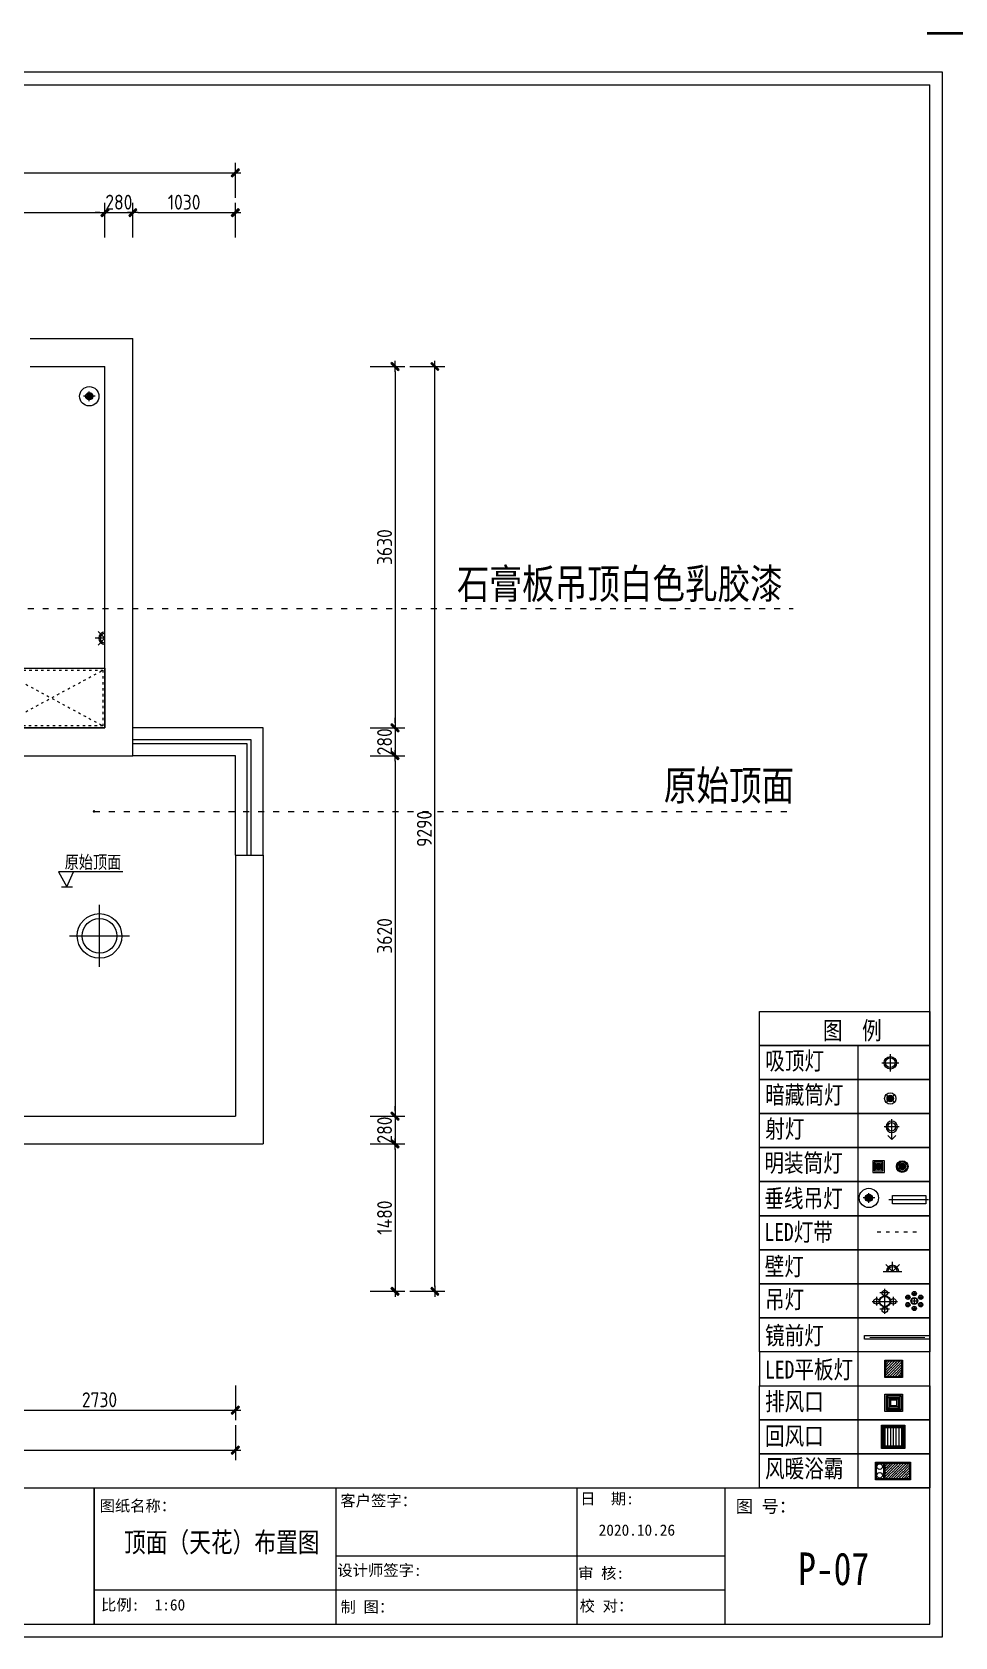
# Model space of a CAD drawing. Header units: millimetres. Extents: x -58733 to 427521, y -235734 to 553534.
# Drawn here: x 240381 to 249653, y -205312 to -189192 of the extents above; entities that cross this region are included whole.
import ezdxf

# ---------------------------------------------------------------- set-up
doc = ezdxf.new("R2010")
doc.units = ezdxf.units.MM
doc.linetypes.add('ACAD_ISO03W100', pattern=[30, 12, -18])
for name, color, linetype in [('00-墙体', 7, 'Continuous'), ('02-柜体（落地、到顶）', 1, 'Continuous'), ('02-活动家具', 1, 'Continuous'), ('4平-文字', 7, 'Continuous'), ('ZL文字', 2, 'Continuous'), ('图框', 251, 'Continuous'), ('目录文字', 8, 'Continuous')]:
    doc.layers.add(name, color=color, linetype=linetype)
for name, color, linetype, lineweight in [('3.（平）顶-灯具', 1, 'Continuous', 5), ('墙体', 7, 'Continuous', 30), ('顶-灯具', 1, 'Continuous', 5)]:
    doc.layers.add(name, color=color, linetype=linetype, lineweight=lineweight)
doc.styles.add('-仿宋_GB2312', font='simsun.ttc', dxfattribs={"width": 0.8})
doc.styles.add('-宋体', font='')
doc.styles.add('CCD_DIM', font='ARCHS.SHX')
doc.styles.add('宋体', font='simsun.ttc', dxfattribs={"height": 120})
doc.styles.add('黑体', font='simhei.ttf')
doc.styles.get('-宋体').set_extended_font_data('SimSun')
doc.dimstyles.new('布丁丁', dxfattribs={"dimtxt": 130, "dimasz": 25, "dimexe": 1, "dimexo": 1, "dimgap": 0.5, "dimtad": 1, "dimdec": 0, "dimrnd": 5, "dimdsep": 46, "dimtxsty": '-宋体', "dimblk": 'ARCHTICK', "dimcen": 0.5, "dimdle": 1, "dimclrd": 251, "dimclre": 252, "dimclrt": 50, "dimadec": 0, "dimazin": 0, "dimtfac": 1, "dimtdec": 0, "dimtix": 1, "dimtmove": 2, "dimatfit": 3, "dimldrblk": 'DOT', "dimfxl": 80, "dimfxlon": 1, "dimlwd": -1, "dimlwe": -1, "dimarcsym": 0})
doc.dimstyles.new('海龍1：50', dxfattribs={"dimscale": 50, "dimtxt": 3, "dimasz": 1, "dimexe": 2, "dimexo": 2, "dimgap": 0.6, "dimtad": 1, "dimdec": 0, "dimrnd": 5, "dimdsep": 46, "dimtxsty": 'CCD_DIM', "dimblk": 'WS-cj', "dimcen": 1, "dimclrd": 242, "dimclre": 242, "dimclrt": 2, "dimadec": 0, "dimazin": 2, "dimtfac": 1, "dimtdec": 0, "dimtix": 1, "dimtmove": 2, "dimatfit": 3, "dimldrblk": 'CCD_Leader_Arrow', "dimfxl": 5, "dimfxlon": 1, "dimtolj": 1, "dimarcsym": 0})

# ---------------------------------------------------------------- blocks, each defined once
blk = doc.blocks.new('图框1比60')
at = {"color": 8}
blk.add_line((176692.2173325803, 45797.37112183688), (176692.2173325803, 44296.70162086004), dxfattribs=at)
at = {"layer": '图框', "color": 121}
for p, q in [((186037.6735140357, 61388.84542559279), (161669.6281112399, 61388.84542559279)), ((186037.6735140357, 44157.15611643583), (186037.6735140357, 61388.84542559279)), ((161669.6281112399, 44157.15611643583), (186037.6735140357, 44157.15611643583))]:
    blk.add_line(p, q, dxfattribs=at)
at = {"layer": '图框', "color": 8}
for p, q in [((161809.1593772742, 61249.29992116312), (185898.1422479985, 61249.29992116312)), ((185898.1422479985, 44296.70162086004), (185898.1422479985, 61249.29992116312)), ((185898.1422479985, 45797.37112183688), (185898.1422479985, 61249.29992116312)), ((161809.1593772742, 45797.37112183688), (185898.1422479985, 45797.37112183688)), ((161809.1593772742, 45797.37112183688), (185898.1422479985, 45797.37112183688)), ((176692.2173325803, 45797.37112183688), (176692.2173325803, 44296.70162086004)), ((179359.9881558221, 44296.70162086004), (179359.9881558221, 45797.37112183688)), ((182010.3698886287, 45797.37112183688), (182010.3698886287, 44296.70162086004)), ((183643.6653724755, 44296.70162086004), (183643.6653724755, 45797.37112183688)), ((182010.3698886287, 45046.75333827885), (179359.9881558221, 45046.75333827885)), ((183643.6653724755, 45046.75333827885), (182010.3698886287, 45046.75333827885)), ((179359.9881558221, 44671.86899610472), (176692.2173325803, 44671.86899610472)), ((182010.3698886287, 44671.86899610472), (179359.9881558221, 44671.86899610472)), ((183643.6653724755, 44671.86899610472), (182010.3698886287, 44671.86899610472)), ((161809.1593772742, 44296.70162086004), (185898.1422479985, 44296.70162086004))]:
    blk.add_line(p, q, dxfattribs=at)
at = {"layer": '图框', "color": 121, "const_width": 28.30593290299248}
blk.add_lwpolyline([(185866.1224055327, 61817.72319685023), (186466.5512852931, 61817.72319685023), (186466.5512852931, 61217.29431708981)], dxfattribs=at)
at = {"layer": '目录文字', "color": 8}
for s, height, style, width, p in [('图纸名称：', 123.3429303016253, '黑体', 0.9998979680490491, (176753.4554079421, 45539.71536236601)), ('客户签字：', 123.7916395440762, '宋体', 0.9998979661908458, (179404.941350234, 45595.56628001055)), ('日  期:', 123.7916395440637, '宋体', 0.9998979661909468, (182048.3514929469, 45617.60252393607)), ('图 号：', 139.1377103306906, '宋体', 0.9998979661914638, (183760.6680726813, 45526.07894610912)), ('2020.10.26', 123.7916395440637, '宋体', 0.9998979680491388, (182250.5306546555, 45271.93470550027)), ('设计师签字:', 123.7916395440762, '宋体', 0.9998979680490379, (179371.6511845479, 44829.36143558948)), ('审 核:', 123.791639543889, '宋体', 0.9998979661749984, (182025.1422332821, 44797.66336933478)), ('比例:  1:60', 123.7916395440762, '宋体', 0.9998979680490379, (176768.8724604245, 44448.37809042663)), ('制 图：', 123.7916395440637, '宋体', 0.9998979661909468, (179407.175700134, 44425.25016861411)), ('校 对：', 123.7916395440637, '宋体', 0.9998979661909468, (182040.8009522067, 44437.666746211))]:
    blk.add_text(s, height=height, dxfattribs=dict(at, style=style, width=width)).set_placement(p)
blk = doc.blocks.new('WS-cj')
blk.add_hatch(color=1).paths.add_polyline_path([(0.5879038905250127, 0.8177135944101792), (-0.8177135944101792, -0.5879038905250127), (-0.5879038905245579, -0.817713594410634), (0.817713594410634, 0.5879038905247853)])
at = {"color": 1, "linetype": 'ByBlock', "lineweight": 0}
for p, q in [((-1.099999999999909, 0), (0, 0)), ((0, 0), (1.099999999999909, 0))]:
    blk.add_line(p, q, dxfattribs=at)
at = {"color": 1}
blk.add_lwpolyline([(0.5879038905250127, 0.8177135944101792), (-0.8177135944101792, -0.5879038905250127), (-0.5879038905245579, -0.817713594410634), (0.817713594410634, 0.5879038905247853)], close=True, dxfattribs=at)
blk = doc.blocks.new('*D1077')
at = {"color": 242, "lineweight": -2}
for p, q in [((237933.37875323, -191255.595345824), (237933.37875323, -190905.595345824)), ((237983.37875323, -191005.595345824), (241063.37875323, -191005.595345824)), ((241113.37875323, -191255.595345824), (241113.37875323, -190905.595345824))]:
    blk.add_line(p, q, dxfattribs=at)
at = {"layer": 'Defpoints', "color": 0}
for p in [(241113.37875323, -191005.595345824), (237933.37875323, -191405.595345824), (241113.37875323, -191405.595345824)]:
    blk.add_point(p, dxfattribs=at)
at = {"color": 242, "lineweight": -2, "xscale": 50, "yscale": 50, "zscale": 50, "rotation": 180}
blk.add_blockref('WS-cj', (237933.37875323, -191005.595345824), dxfattribs=at)
at = {"color": 242, "lineweight": -2, "xscale": 50, "yscale": 50, "zscale": 50}
blk.add_blockref('WS-cj', (241113.37875323, -191005.595345824), dxfattribs=at)
at = {"color": 2, "insert": (239523.37875323, -190900.595345824), "char_height": 150, "attachment_point": 5, "style": 'CCD_DIM'}
blk.add_mtext('\\A1;3180', dxfattribs=at)
blk = doc.blocks.new('CCD_Leader_Arrow')
at = {"color": 1, "linetype": 'ByBlock'}
blk.add_line((0, 0), (-1, 0), dxfattribs=at)
for points in [[(-0.8586479999999881, 0.6683735999999953), (-0.5965191999999888, 0.8519200000000069), (-0.2400000000000091, 0), (0, 0)], [(-0.8586479999999881, -0.6683735999999953), (-0.5965191999999888, -0.8519200000000069), (-0.2400000000000091, 0), (0, 0)]]:
    blk.add_solid(points, dxfattribs=at)
blk = doc.blocks.new('*D1078')
at = {"color": 242, "lineweight": -2}
for p, q in [((241063.37875323, -191005.595345824), (241013.37875323, -191005.595345824)), ((241113.37875323, -191255.595345824), (241113.37875323, -190905.595345824)), ((241113.37875323, -191005.595345824), (241393.37875323, -191005.595345824)), ((241393.37875323, -191255.595345824), (241393.37875323, -190905.595345824)), ((241443.37875323, -191005.595345824), (241493.37875323, -191005.595345824))]:
    blk.add_line(p, q, dxfattribs=at)
at = {"layer": 'Defpoints', "color": 0}
for p in [(241393.37875323, -191005.595345824), (241113.37875323, -191405.595345824), (241393.37875323, -191405.595345824)]:
    blk.add_point(p, dxfattribs=at)
at = {"color": 242, "lineweight": -2, "xscale": 50, "yscale": 50, "zscale": 50}
blk.add_blockref('WS-cj', (241113.37875323, -191005.595345824), dxfattribs=at)
at = {"color": 242, "lineweight": -2, "xscale": 50, "yscale": 50, "zscale": 50, "rotation": 180}
blk.add_blockref('WS-cj', (241393.37875323, -191005.595345824), dxfattribs=at)
at = {"color": 2, "insert": (241253.37875323, -190900.595345824), "char_height": 150, "attachment_point": 5, "style": 'CCD_DIM'}
blk.add_mtext('\\A1;280', dxfattribs=at)
blk = doc.blocks.new('*D1079')
at = {"color": 242, "lineweight": -2}
for p, q in [((241393.37875323, -191255.595345824), (241393.37875323, -190905.595345824)), ((241443.37875323, -191005.595345824), (242373.37875323, -191005.595345824)), ((242423.37875323, -191255.595345824), (242423.37875323, -190905.595345824))]:
    blk.add_line(p, q, dxfattribs=at)
at = {"layer": 'Defpoints', "color": 0}
for p in [(242423.37875323, -191005.595345824), (241393.37875323, -191405.595345824), (242423.37875323, -191405.595345824)]:
    blk.add_point(p, dxfattribs=at)
at = {"color": 242, "lineweight": -2, "xscale": 50, "yscale": 50, "zscale": 50, "rotation": 180}
blk.add_blockref('WS-cj', (241393.37875323, -191005.595345824), dxfattribs=at)
at = {"color": 242, "lineweight": -2, "xscale": 50, "yscale": 50, "zscale": 50}
blk.add_blockref('WS-cj', (242423.37875323, -191005.595345824), dxfattribs=at)
at = {"color": 2, "insert": (241908.37875323, -190900.595345824), "char_height": 150, "attachment_point": 5, "style": 'CCD_DIM'}
blk.add_mtext('\\A1;1030', dxfattribs=at)
blk = doc.blocks.new('*D1080')
at = {"color": 242, "lineweight": -2}
for p, q in [((234773.37875323, -190855.595345824), (234773.37875323, -190505.595345824)), ((242423.37875323, -190855.595345824), (242423.37875323, -190505.595345824)), ((234823.37875323, -190605.595345824), (242373.37875323, -190605.595345824))]:
    blk.add_line(p, q, dxfattribs=at)
at = {"layer": 'Defpoints', "color": 0}
for p in [(242423.37875323, -190605.595345824), (234773.37875323, -191405.595345824), (242423.37875323, -191405.595345824)]:
    blk.add_point(p, dxfattribs=at)
at = {"color": 242, "lineweight": -2, "xscale": 50, "yscale": 50, "zscale": 50, "rotation": 180}
blk.add_blockref('WS-cj', (234773.37875323, -190605.595345824), dxfattribs=at)
at = {"color": 242, "lineweight": -2, "xscale": 50, "yscale": 50, "zscale": 50}
blk.add_blockref('WS-cj', (242423.37875323, -190605.595345824), dxfattribs=at)
at = {"color": 2, "insert": (238598.37875323, -190500.595345824), "char_height": 150, "attachment_point": 5, "style": 'CCD_DIM'}
blk.add_mtext('\\A1;7650', dxfattribs=at)
blk = doc.blocks.new('*D1087')
at = {"color": 242, "lineweight": -2}
for p, q in [((239693.37875323, -202785.1779095527), (239693.37875323, -203135.1779095527)), ((242423.37875323, -202785.1779095527), (242423.37875323, -203135.1779095527)), ((239743.37875323, -203035.1779095527), (242373.37875323, -203035.1779095527))]:
    blk.add_line(p, q, dxfattribs=at)
at = {"layer": 'Defpoints', "color": 0}
for p in [(239693.37875323, -202635.1779095527), (242423.37875323, -202635.1779095527), (242423.37875323, -203035.1779095527)]:
    blk.add_point(p, dxfattribs=at)
at = {"color": 242, "lineweight": -2, "xscale": 50, "yscale": 50, "zscale": 50, "rotation": 180}
blk.add_blockref('WS-cj', (239693.37875323, -203035.1779095527), dxfattribs=at)
at = {"color": 242, "lineweight": -2, "xscale": 50, "yscale": 50, "zscale": 50}
blk.add_blockref('WS-cj', (242423.37875323, -203035.1779095527), dxfattribs=at)
at = {"color": 2, "insert": (241058.37875323, -202930.1779095527), "char_height": 150, "attachment_point": 5, "style": 'CCD_DIM'}
blk.add_mtext('\\A1;2730', dxfattribs=at)
blk = doc.blocks.new('*D1088')
at = {"color": 242, "lineweight": -2}
for p, q in [((234773.37875323, -203185.1779095527), (234773.37875323, -203535.1779095527)), ((242423.37875323, -203185.1779095527), (242423.37875323, -203535.1779095527)), ((234823.37875323, -203435.1779095527), (242373.37875323, -203435.1779095527))]:
    blk.add_line(p, q, dxfattribs=at)
at = {"layer": 'Defpoints', "color": 0}
for p in [(234773.37875323, -202635.1779095527), (242423.37875323, -202635.1779095527), (242423.37875323, -203435.1779095527)]:
    blk.add_point(p, dxfattribs=at)
at = {"color": 242, "lineweight": -2, "xscale": 50, "yscale": 50, "zscale": 50, "rotation": 180}
blk.add_blockref('WS-cj', (234773.37875323, -203435.1779095527), dxfattribs=at)
at = {"color": 242, "lineweight": -2, "xscale": 50, "yscale": 50, "zscale": 50}
blk.add_blockref('WS-cj', (242423.37875323, -203435.1779095527), dxfattribs=at)
at = {"color": 2, "insert": (238598.37875323, -203330.1779095527), "char_height": 150, "attachment_point": 5, "style": 'CCD_DIM'}
blk.add_mtext('\\A1;7650', dxfattribs=at)
blk = doc.blocks.new('*D1093')
at = {"color": 242, "lineweight": -2}
for p, q in [((243777.346158986, -192550.5912007671), (244127.346158986, -192550.5912007671)), ((244027.346158986, -192600.5912007671), (244027.346158986, -196130.5912007671)), ((243777.346158986, -196180.5912007671), (244127.346158986, -196180.5912007671))]:
    blk.add_line(p, q, dxfattribs=at)
at = {"layer": 'Defpoints', "color": 0}
for p in [(243627.346158986, -192550.5912007671), (243627.346158986, -196180.5912007671), (244027.346158986, -196180.5912007671)]:
    blk.add_point(p, dxfattribs=at)
at = {"color": 242, "lineweight": -2, "xscale": 50, "yscale": 50, "zscale": 50}
for p, rotation in [((244027.346158986, -192550.5912007671), 90), ((244027.346158986, -196180.5912007671), 270)]:
    blk.add_blockref('WS-cj', p, dxfattribs=dict(at, rotation=rotation))
at = {"color": 2, "insert": (243922.346158986, -194365.5912007671), "char_height": 150, "attachment_point": 5, "rotation": 90, "style": 'CCD_DIM'}
blk.add_mtext('\\A1;3630', dxfattribs=at)
blk = doc.blocks.new('*D1094')
at = {"color": 242, "lineweight": -2}
for p, q in [((244027.346158986, -196130.5912007671), (244027.346158986, -196080.5912007671)), ((243777.346158986, -196180.5912007671), (244127.346158986, -196180.5912007671)), ((244027.346158986, -196180.5912007671), (244027.346158986, -196460.5912007671)), ((243777.346158986, -196460.5912007671), (244127.346158986, -196460.5912007671)), ((244027.346158986, -196510.5912007671), (244027.346158986, -196560.5912007671))]:
    blk.add_line(p, q, dxfattribs=at)
at = {"layer": 'Defpoints', "color": 0}
for p in [(243627.346158986, -196180.5912007671), (243627.346158986, -196460.5912007671), (244027.346158986, -196460.5912007671)]:
    blk.add_point(p, dxfattribs=at)
at = {"color": 242, "lineweight": -2, "xscale": 50, "yscale": 50, "zscale": 50}
for p, rotation in [((244027.346158986, -196180.5912007671), 270), ((244027.346158986, -196460.5912007671), 90)]:
    blk.add_blockref('WS-cj', p, dxfattribs=dict(at, rotation=rotation))
at = {"color": 2, "insert": (243922.346158986, -196320.5912007671), "char_height": 150, "attachment_point": 5, "rotation": 90, "style": 'CCD_DIM'}
blk.add_mtext('\\A1;280', dxfattribs=at)
blk = doc.blocks.new('*D1095')
at = {"color": 242, "lineweight": -2}
for p, q in [((243777.346158986, -196460.5912007671), (244127.346158986, -196460.5912007671)), ((244027.346158986, -196510.5912007671), (244027.346158986, -200030.5912007671)), ((243777.346158986, -200080.5912007671), (244127.346158986, -200080.5912007671))]:
    blk.add_line(p, q, dxfattribs=at)
at = {"layer": 'Defpoints', "color": 0}
for p in [(243627.346158986, -196460.5912007671), (243627.346158986, -200080.5912007671), (244027.346158986, -200080.5912007671)]:
    blk.add_point(p, dxfattribs=at)
at = {"color": 242, "lineweight": -2, "xscale": 50, "yscale": 50, "zscale": 50}
for p, rotation in [((244027.346158986, -196460.5912007671), 90), ((244027.346158986, -200080.5912007671), 270)]:
    blk.add_blockref('WS-cj', p, dxfattribs=dict(at, rotation=rotation))
at = {"color": 2, "insert": (243922.346158986, -198270.5912007671), "char_height": 150, "attachment_point": 5, "rotation": 90, "style": 'CCD_DIM'}
blk.add_mtext('\\A1;3620', dxfattribs=at)
blk = doc.blocks.new('*D1096')
at = {"color": 242, "lineweight": -2}
for p, q in [((244027.346158986, -200030.5912007671), (244027.346158986, -199980.5912007671)), ((243777.346158986, -200080.5912007671), (244127.346158986, -200080.5912007671)), ((244027.346158986, -200080.5912007671), (244027.346158986, -200360.5912007671)), ((243777.346158986, -200360.5912007671), (244127.346158986, -200360.5912007671)), ((244027.346158986, -200410.5912007671), (244027.346158986, -200460.5912007671))]:
    blk.add_line(p, q, dxfattribs=at)
at = {"layer": 'Defpoints', "color": 0}
for p in [(243627.346158986, -200080.5912007671), (243627.346158986, -200360.5912007671), (244027.346158986, -200360.5912007671)]:
    blk.add_point(p, dxfattribs=at)
at = {"color": 242, "lineweight": -2, "xscale": 50, "yscale": 50, "zscale": 50}
for p, rotation in [((244027.346158986, -200080.5912007671), 270), ((244027.346158986, -200360.5912007671), 90)]:
    blk.add_blockref('WS-cj', p, dxfattribs=dict(at, rotation=rotation))
at = {"color": 2, "insert": (243922.346158986, -200220.5912007671), "char_height": 150, "attachment_point": 5, "rotation": 90, "style": 'CCD_DIM'}
blk.add_mtext('\\A1;280', dxfattribs=at)
blk = doc.blocks.new('*D1097')
at = {"color": 242, "lineweight": -2}
for p, q in [((243777.346158986, -200360.5912007671), (244127.346158986, -200360.5912007671)), ((244027.346158986, -200410.5912007671), (244027.346158986, -201790.5912007671)), ((243777.346158986, -201840.5912007671), (244127.346158986, -201840.5912007671))]:
    blk.add_line(p, q, dxfattribs=at)
at = {"layer": 'Defpoints', "color": 0}
for p in [(243627.346158986, -200360.5912007671), (243627.346158986, -201840.5912007671), (244027.346158986, -201840.5912007671)]:
    blk.add_point(p, dxfattribs=at)
at = {"color": 242, "lineweight": -2, "xscale": 50, "yscale": 50, "zscale": 50}
for p, rotation in [((244027.346158986, -200360.5912007671), 90), ((244027.346158986, -201840.5912007671), 270)]:
    blk.add_blockref('WS-cj', p, dxfattribs=dict(at, rotation=rotation))
at = {"color": 2, "insert": (243922.346158986, -201100.5912007671), "char_height": 150, "attachment_point": 5, "rotation": 90, "style": 'CCD_DIM'}
blk.add_mtext('\\A1;1480', dxfattribs=at)
blk = doc.blocks.new('*D1098')
at = {"color": 242, "lineweight": -2}
for p, q in [((244177.346158986, -192550.5912007671), (244527.346158986, -192550.5912007671)), ((244427.346158986, -201790.5912007671), (244427.346158986, -192600.5912007671)), ((244177.346158986, -201840.5912007671), (244527.346158986, -201840.5912007671))]:
    blk.add_line(p, q, dxfattribs=at)
at = {"layer": 'Defpoints', "color": 0}
for p in [(243627.346158986, -192550.5912007671), (244427.346158986, -192550.5912007671), (243627.346158986, -201840.5912007671)]:
    blk.add_point(p, dxfattribs=at)
at = {"color": 242, "lineweight": -2, "xscale": 50, "yscale": 50, "zscale": 50}
for p, rotation in [((244427.346158986, -192550.5912007671), 90), ((244427.346158986, -201840.5912007671), 270)]:
    blk.add_blockref('WS-cj', p, dxfattribs=dict(at, rotation=rotation))
at = {"color": 2, "insert": (244322.346158986, -197195.5912007671), "char_height": 150, "attachment_point": 5, "rotation": 90, "style": 'CCD_DIM'}
blk.add_mtext('\\A1;9290', dxfattribs=at)
blk = doc.blocks.new('tgtyhtyhtyyt')
at = {"layer": '顶-灯具', "color": 1}
for p, q in [((115365.0665790883, -81632.99504969602), (115365.0665790883, -81506.88557016697)), ((115304.0723503982, -81569.9403099321), (115426.0608077783, -81569.9403099321))]:
    blk.add_line(p, q, dxfattribs=at)
blk.add_ellipse((115365.1446556999, -81570.07766859437), major_axis=(-0.1342911443404797, 45.30743332149978), ratio=0.9999999998396708, start_param=4.709424991007801, end_param=10.99261029818738, dxfattribs=at)
at = {"layer": '顶-灯具', "color": 251}
blk.add_ellipse((115365.1446556999, -81570.07766859437), major_axis=(-0.03875141439418558, 35.23924829127284), ratio=0.999999999839215, start_param=4.711289314510791, end_param=10.99447462169037, dxfattribs=at)
blk = doc.blocks.new('bvfsdshg')
at = {"layer": '3.（平）顶-灯具', "color": 1}
for p, q in [((404693.1819423011, 33681.58539394299), (404693.1819423011, 33423.19744446471)), ((404693.1819423011, 33552.39141920384), (404787.2676164384, 33646.4770933412)), ((404693.1819423011, 33552.39141920386), (404787.2676164384, 33458.30574506643)), ((404693.1819423011, 33552.39141920384), (404826.2391786912, 33552.39141920384))]:
    blk.add_line(p, q, dxfattribs=at)
blk.add_arc((404693.1819423011, 33552.39141920385), 84.79138660326134, 270, 90, dxfattribs=at)
at = {"layer": '3.（平）顶-灯具', "color": 251}
blk.add_arc((404693.1819423011, 33552.39141920385), 64.79138660326134, 270, 90, dxfattribs=at)
blk = doc.blocks.new('_ArchTick')
at = {"color": 0, "linetype": 'ByBlock', "const_width": 0.15}
blk.add_lwpolyline([(-0.5, -0.5), (0.5, 0.5)], dxfattribs=at)
blk = doc.blocks.new('_Dot')
at = {"color": 0, "linetype": 'ByBlock', "lineweight": -2}
blk.add_line((-0.5, 0), (-1, 0), dxfattribs=at)
at = {"color": 0, "linetype": 'ByBlock', "const_width": 0.5}
blk.add_lwpolyline([(-0.25, 0, 1), (0.25, 0, 1)], format="xyb", close=True, dxfattribs=at)
blk = doc.blocks.new('NBTVR')
at = {"layer": '3.（平）顶-灯具'}
h = blk.add_hatch(dxfattribs=at)
h.set_pattern_fill('ANSI31', color=251, scale=1.420292824704159, style=0)
h.set_pattern_definition([(44.99999999999999, (100380.3586169306, 64542.59283230742), (-3.188648333190031, 3.188648333190031), [])])
edge = h.paths.add_edge_path()
edge.add_ellipse((156051.5418061497, -6516.619168119971), major_axis=(28.37239261656321, 0), ratio=1, start_angle=0, end_angle=360)
at = {"layer": '3.（平）顶-灯具', "color": 251}
for p, q in [((156018.1046207866, -6550.056353482742, -90.79594211965873), (156084.9789915123, -6483.181982757198, -90.79594211965873)), ((156084.9789915123, -6550.056353482742, -90.79594211965873), (156018.1046207871, -6483.181982757317, -90.79594211965873))]:
    blk.add_line(p, q, dxfattribs=at)
at = {"layer": '3.（平）顶-灯具', "color": 1}
for radius in [55.25148448527572, 31.52488068507023]:
    blk.add_circle((156051.5418061497, -6516.619168119971, -90.79594211965873), radius, dxfattribs=at)
at = {"layer": '3.（平）顶-灯具', "color": 251}
blk.add_circle((156051.5418061497, -6516.619168119971, -90.79594211965873), 28.37239261656321, dxfattribs=at)
blk = doc.blocks.new('BVCE')
at = {"layer": '3.（平）顶-灯具', "color": 251}
for p, q in [((155838.3487458514, -6106.524221747444), (155812.974293779, -6131.898673819698)), ((155838.3487458514, -6106.524221747444), (155838.3487458514, -6236.973186763322)), ((155838.3487458514, -6106.524221747444), (155863.7231979234, -6131.898673819698)), ((155838.3487458514, -6107.69489563239), (155863.7231979234, -6133.069347704704)), ((155838.3487458514, -6107.69489563239), (155863.7231979234, -6133.069347704704)), ((155886.1137165846, -6187.990641378537), (155790.5837751182, -6187.990641378537))]:
    blk.add_line(p, q, dxfattribs=at)
at = {"layer": '3.（平）顶-灯具', "color": 1}
blk.add_circle((155838.3487458514, -6187.990641378537), 35.82372804980418, dxfattribs=at)
at = {"layer": '3.（平）顶-灯具', "color": 251}
blk.add_circle((155838.3487458514, -6187.990641378537), 25.82372804980418, dxfattribs=at)
blk = doc.blocks.new('明装筒灯')
at = {"layer": '顶-灯具'}
h = blk.add_hatch(dxfattribs=at)
h.set_pattern_fill('ACAD_ISO07W100', color=251, scale=1.452479999999999, style=0)
h.set_pattern_definition([(0, (-16964.03870696707, 1896.061353275758), (0, 7.262399999999998), [0.7262399999999999, -4.357439999999999])])
edge = h.paths.add_edge_path()
edge.add_arc((336972.7132374328, 59319.84367712491), 29.01437609568257, 0, 360)
at = {"layer": '顶-灯具', "color": 1}
for p, q in [((336949.917390667, 59297.04783035918, -1.0178902e-09), (336995.5090841985, 59342.63952389066, -1.0178902e-09)), ((336995.5090841985, 59297.04783035921, -1.0178902e-09), (336949.9173906671, 59342.63952389066, -1.0178902e-09))]:
    blk.add_line(p, q, dxfattribs=at)
for centre, radius in [((336972.7132374328, 59319.84367712493, -1.0178902e-09), 58.48199999996722), ((336972.7132374328, 59319.84367712491, -1.0178902e-09), 32.23819566186952)]:
    blk.add_circle(centre, radius, dxfattribs=at)
at = {"layer": '顶-灯具', "color": 251}
for centre, radius in [((336972.7132374328, 59319.84367712494, -1.0178902e-09), 48.43555631674825), ((336972.7132374328, 59319.84367712491, -1.0178902e-09), 29.01437609568257)]:
    blk.add_circle(centre, radius, dxfattribs=at)
blk = doc.blocks.new('G$CBA1DC7EE')
at = {"layer": 'ZL文字', "color": 4}
blk.add_line((21.9484689131059, 0), (104.2364884886047, 0), dxfattribs=at)
blk.add_lwpolyline([(477.3571472273034, 110.5559590434132), (0, 110.5559590434132), (63.09247870081163, 0), (111.1948610232066, 110.5559590434132)], dxfattribs=at)
blk = doc.blocks.new('天花图')
at = {"layer": '顶-灯具'}
h = blk.add_hatch(dxfattribs=at)
h.set_pattern_fill('ACAD_ISO07W100', color=251, scale=1.091460664398442, style=0)
h.set_pattern_definition([(0, (121034.48249624, -187842.7523731471), (0, 5.45730332199221), [0.5457303321992211, -3.274381993195328])])
edge = h.paths.add_edge_path()
edge.add_ellipse((240955.710053898, -192850.5912007663), major_axis=(27.44792064278755, 0), ratio=1, start_angle=0, end_angle=360)
for p, q in [((240363.37875323, -192270.5912007671), (241393.37875323, -192270.5912007671)), ((241393.37875323, -196460.5912007671), (241393.37875323, -192270.5912007671)), ((240363.37875323, -192550.5912007671), (241113.37875323, -192550.5912007671)), ((241113.37875323, -196180.5912007671), (241113.37875323, -192550.5912007671)), ((238803.37875323, -196180.5912007671), (241113.37875323, -196180.5912007671)), ((239693.37875323, -196460.5912007671), (241393.37875323, -196460.5912007671)), ((242423.37875323, -197460.5912007671), (242423.37875323, -200080.5912007671)), ((242423.37875323, -197460.5912007671), (242703.37875323, -197460.5912007671)), ((242703.37875323, -197460.5912007671), (242703.37875323, -200360.5912007671)), ((239693.37875323, -200080.5912007671), (242423.37875323, -200080.5912007671)), ((239413.37875323, -200360.5912007671), (242703.37875323, -200360.5912007671))]:
    blk.add_line(p, q)
at = {"color": 12}
for points in [[(242703.37875323, -197460.5912007671), (242703.37875323, -196180.5912007671), (241393.37875323, -196180.5912007671)], [(242423.37875323, -197460.5912007671), (242423.37875323, -196460.5912007671), (241393.37875323, -196460.5912007671)]]:
    blk.add_lwpolyline(points, dxfattribs=at)
at = {"layer": '00-墙体', "color": 42}
for points in [[(242583.37875323, -197460.5912007671), (242583.37875323, -196300.5912007671), (241393.37875323, -196300.5912007671)], [(242543.37875323, -197460.5912007671), (242543.37875323, -196340.5912007671), (241393.37875323, -196340.5912007671)]]:
    blk.add_lwpolyline(points, dxfattribs=at)
at = {"layer": '02-活动家具', "color": 251, "linetype": 'ACAD_ISO03W100', "ltscale": 2}
for p, q in [((240053.37875323, -196160.5912007671), (241093.37875323, -195600.5912007671)), ((240053.37875323, -195600.5912007671), (241093.37875323, -196160.5912007669))]:
    blk.add_line(p, q, dxfattribs=at)
at = {"layer": '02-活动家具'}
blk.add_lwpolyline([(241113.37875323, -195580.5912007671), (241113.37875323, -196180.5912007671), (240033.37875323, -196180.5912007671), (240033.37875323, -195580.5912007671)], close=True, dxfattribs=at)
at = {"layer": '02-活动家具', "color": 251, "linetype": 'ACAD_ISO03W100', "ltscale": 2}
blk.add_lwpolyline([(241093.37875323, -195600.5912007671), (241093.37875323, -196160.5912007671), (240053.37875323, -196160.5912007671), (240053.37875323, -195600.5912007671)], close=True, dxfattribs=at)
at = {"layer": '顶-灯具', "color": 251}
for p, q in [((241014.292290156, -192850.5912007663), (240897.12781764, -192850.5912007663)), ((240955.710053898, -192899.4326983251), (240955.710053898, -192801.7497032092))]:
    blk.add_line(p, q, dxfattribs=at)
at = {"layer": '顶-灯具', "color": 1}
for radius in [96.95247237716141, 36.33897826251709]:
    blk.add_circle((240955.710053898, -192850.5912007663), radius, dxfattribs=at)
at = {"layer": '顶-灯具', "color": 251}
blk.add_circle((240955.710053898, -192850.5912007663), 27.44792064278755, dxfattribs=at)
at = {"layer": '02-柜体（落地、到顶）', "color": 1, "xscale": 4.943776927364935, "yscale": 4.943776927364935, "zscale": 4.943776927364935}
blk.add_blockref('tgtyhtyhtyyt', (-329281.1616177372, 204993.6767405955), dxfattribs=at)
at = {"layer": '顶-灯具', "color": 1, "xscale": 0.7324562564005865, "yscale": 0.7324562564005865, "zscale": 0.7324562553862717, "rotation": 180}
blk.add_blockref('bvfsdshg', (537533.4317895293, -170704.9321885699), dxfattribs=at)
for base, p1, p2, picture, middle in [((242423.37875323, -190605.595345824), (234773.37875323, -191405.595345824), (242423.37875323, -191405.595345824), '*D1080', (238598.37875323, -190500.595345824)), ((241113.37875323, -191005.595345824), (237933.37875323, -191405.595345824), (241113.37875323, -191405.595345824), '*D1077', (239523.37875323, -190900.595345824)), ((241393.37875323, -191005.595345824), (241113.37875323, -191405.595345824), (241393.37875323, -191405.595345824), '*D1078', (241253.37875323, -190900.595345824)), ((242423.37875323, -191005.595345824), (241393.37875323, -191405.595345824), (242423.37875323, -191405.595345824), '*D1079', (241908.37875323, -190900.595345824)), ((242423.37875323, -203435.1779095527), (234773.37875323, -202635.1779095527), (242423.37875323, -202635.1779095527), '*D1088', (238598.37875323, -203330.1779095527)), ((242423.37875323, -203035.1779095527), (239693.37875323, -202635.1779095527), (242423.37875323, -202635.1779095527), '*D1087', (241058.37875323, -202930.1779095527))]:
    dim = blk.add_linear_dim(base=base, p1=p1, p2=p2, dimstyle='海龍1：50')
    dim.commit()
    dim.dimension.update_dxf_attribs({"geometry": picture, "text_midpoint": middle})
for base, p1, p2, picture, middle in [((244027.346158986, -196180.5912007671), (243627.346158986, -192550.5912007671), (243627.346158986, -196180.5912007671), '*D1093', (243922.346158986, -194365.5912007671)), ((244427.346158986, -192550.5912007671), (243627.346158986, -201840.5912007671), (243627.346158986, -192550.5912007671), '*D1098', (244322.346158986, -197195.5912007671)), ((244027.346158986, -196460.5912007671), (243627.346158986, -196180.5912007671), (243627.346158986, -196460.5912007671), '*D1094', (243922.346158986, -196320.5912007671)), ((244027.346158986, -200080.5912007671), (243627.346158986, -196460.5912007671), (243627.346158986, -200080.5912007671), '*D1095', (243922.346158986, -198270.5912007671)), ((244027.346158986, -200360.5912007671), (243627.346158986, -200080.5912007671), (243627.346158986, -200360.5912007671), '*D1096', (243922.346158986, -200220.5912007671)), ((244027.346158986, -201840.5912007671), (243627.346158986, -200360.5912007671), (243627.346158986, -201840.5912007671), '*D1097', (243922.346158986, -201100.5912007671))]:
    dim = blk.add_linear_dim(base=base, p1=p1, p2=p2, angle=90, dimstyle='海龍1：50')
    dim.commit()
    dim.dimension.update_dxf_attribs({"geometry": picture, "text_midpoint": middle})

msp = doc.modelspace()

# ---------------------------------------------------------------- hatches: boundary and pattern name
at = {"layer": '顶-灯具'}
h = msp.add_hatch(dxfattribs=at)
h.set_pattern_fill('ACAD_ISO07W100', color=251, scale=1.455323773932401, style=0)
h.set_pattern_definition([(0, (-105744.2902833169, -258123.8088441804), (0, 7.276618869662001), [0.7276618869662005, -4.365971321797205])])
edge = h.paths.add_edge_path()
edge.add_ellipse((248885.4254945939, -200587.5979462562), major_axis=(29.07118261033736, 0), ratio=1, start_angle=0, end_angle=360)
h = msp.add_hatch(dxfattribs=at)
h.set_pattern_fill('ACAD_ISO07W100', color=251, scale=1.091460664398442, style=0)
h.set_pattern_definition([(0, (128866.820947153, -195894.7166559334), (0, 5.45730332199221), [0.5457303321992211, -3.274381993195328])])
edge = h.paths.add_edge_path()
edge.add_ellipse((248788.048504811, -200902.5554835526), major_axis=(27.44792064278755, 0), ratio=1, start_angle=0, end_angle=360)
h = msp.add_hatch(dxfattribs=at)
h.set_pattern_fill('ANSI35', color=1, scale=5.859650043175446, double=1)
h.set_pattern_definition([(44.99999999999999, (17677.33197983331, -102504.3392066657), (-26.31057908377471, 26.31057908377468), []), (44.99999999999999, (17703.64257028326, -102504.3392066657), (-26.31057908377471, 26.31057908377468), [46.51097221770505, -9.302194443541008, 0, -9.302194443541008])])
h.paths.add_polyline_path([(248958.7716965522, -202540.1552980493), (248958.7716965522, -202698.3658492155), (249116.9822477151, -202698.3658492155), (249116.9822477151, -202540.1552980493)])
h = msp.add_hatch(dxfattribs=at)
h.set_pattern_fill('LINE', color=1, scale=8.789475064763172, angle=90, style=0)
h.set_pattern_definition([(90, (1687843.611428106, -94756.96290635435), (-27.90658333062308, 1.644578313253009e-15), [])])
h.paths.add_polyline_path([(248944.1225714441, -203396.8014256723), (249131.631372823, -203396.8014256723), (249131.631372823, -203209.2926242921), (248944.1225714441, -203209.2926242902)])
h = msp.add_hatch(dxfattribs=at)
h.set_pattern_fill('ANSI35', color=1, scale=5.859650043175446, double=1)
h.set_pattern_definition([(44.99999999999999, (17582.2374803428, -102504.3392066657), (-26.31057908377471, 26.31057908377468), []), (44.99999999999999, (17608.54807079278, -102504.3392066657), (-26.31057908377471, 26.31057908377468), [46.51097221770505, -9.302194443541008, 0, -9.302194443541008])])
h.paths.add_polyline_path([(248951.5719477092, -203565.8349750753), (248951.5719477092, -203724.0455262397), (249197.6772495199, -203724.0455262397), (249197.6772495199, -203565.8349750753)])

# ---------------------------------------------------------------- linework, layer by layer
at = {"layer": '4平-文字', "color": 251, "linetype": 'ACAD_ISO03W100', "ltscale": 5}
msp.add_line((239887.6291783098, -194982.4968333785), (248028.340205758, -194981.6934245207), dxfattribs=at)
at = {"layer": '图框', "color": 135}
msp.add_line((248678.2048653099, -199371.2749297186), (248678.2048653099, -203815.8868634943), dxfattribs=at)
for points in [[(247687.9231899157, -199029.3817040432), (249399.9236283429, -199029.3817040432), (249399.9236283429, -199371.2749297186), (247687.9231899157, -199371.2749297186)], [(247687.9231899157, -199371.2749297186), (249399.9236283429, -199371.2749297186), (249399.9236283429, -199713.1681553939), (247687.9231899157, -199713.1681553939)], [(247687.9231899157, -199713.1681553939), (249399.9236283429, -199713.1681553939), (249399.9236283429, -200055.0613810692), (247687.9231899157, -200055.0613810692)], [(247687.9231899157, -200055.0613810692), (249399.9236283429, -200055.0613810692), (249399.9236283429, -200396.9546067445), (247687.9231899157, -200396.9546067445)], [(247687.9231899157, -200396.9546067445), (249399.9236283429, -200396.9546067445), (249399.9236283429, -200738.8478324199), (247687.9231899157, -200738.8478324199)], [(247687.9231899157, -200738.8478324199), (249399.9236283429, -200738.8478324199), (249399.9236283429, -201080.7410580952), (247687.9231899157, -201080.7410580952)], [(247687.9231899157, -201080.7410580952), (249399.9236283429, -201080.7410580952), (249399.9236283429, -201422.6342837706), (247687.9231899157, -201422.6342837706)], [(247687.9231899157, -201422.6342837706), (249399.9236283429, -201422.6342837706), (249399.9236283429, -201764.527509446), (247687.9231899157, -201764.527509446)], [(247687.9231899157, -201764.527509446), (249399.9236283429, -201764.527509446), (249399.9236283429, -202106.4207351212), (247687.9231899157, -202106.4207351212)], [(247687.9231899157, -202106.4207351212), (249399.9236283429, -202106.4207351212), (249399.9236283429, -202448.3139607966), (247687.9231899157, -202448.3139607966)], [(247687.9231899157, -202790.2071864701), (249399.9236283429, -202790.2071864701), (249399.9236283429, -202448.3139607966), (247687.9231899157, -202448.3139607966)], [(247687.9231899157, -202790.2071864701), (249399.9236283429, -202790.2071864701), (249399.9236283429, -203132.1004121455), (247687.9231899157, -203132.1004121455)], [(247687.9231899157, -203132.1004121455), (249399.9236283429, -203132.1004121455), (249399.9236283429, -203473.9936378208), (247687.9231899157, -203473.9936378208)], [(247687.9231899157, -203473.9936378208), (249399.9236283429, -203473.9936378208), (249399.9236283429, -203815.8868634961), (247687.9231899157, -203815.8868634961)]]:
    msp.add_lwpolyline(points, close=True, dxfattribs=at)
at = {"layer": '顶-灯具', "color": 1}
for p, q in [((248919.2592865811, -199544.6862046948), (249088.4605386964, -199544.6862046948)), ((249003.8599126388, -199632.1448147058), (249003.8599126388, -199457.2275946821)), ((248851.1647773252, -200621.8586635242, -1.019883090361444e-09), (248919.6862118625, -200553.3372289866, -1.019883090361444e-09)), ((248919.6862118625, -200621.8586635242, -1.019883090361444e-09), (248851.1647773252, -200553.3372289866, -1.019883090361444e-09)), ((249387.2072918399, -200920.351141988), (248989.914713543, -200920.351141988)), ((249008.5787219191, -202931.8555490901), (248964.631346595, -202887.9081737663)), ((249067.1752223507, -202931.8555490901), (249111.1225976747, -202887.9081737663)), ((249008.5787219191, -202990.4520495218), (248964.631346595, -203034.3994248455)), ((249067.1752223507, -202990.4520495218), (249111.1225976747, -203034.3994248455)), ((248914.2653963141, -203185.854024764), (249148.6513980421, -203185.854024764)), ((248914.2653963141, -203420.2400264924), (248914.2653963141, -203185.854024764)), ((248914.2653963141, -203185.854024764), (248937.703996487, -203209.2926249382)), ((248925.9846963999, -203197.5733248509), (249136.9320979561, -203197.5733248509)), ((248925.9846963999, -203408.5207264071), (248925.9846963999, -203197.5733248509)), ((248937.703996487, -203209.2926249382), (249125.2127978693, -203209.2926249382)), ((248937.703996487, -203396.8014263201), (248937.703996487, -203209.2926249382)), ((249148.6513980421, -203185.854024764), (249125.2127978693, -203209.2926249382)), ((249125.2127978693, -203209.2926249382), (249125.2127978693, -203396.8014263201)), ((249136.9320979561, -203197.5733248509), (249136.9320979561, -203408.5207264071)), ((249148.6513980421, -203185.854024764), (249148.6513980421, -203420.2400264924)), ((248937.703996487, -203396.8014263201), (248914.2653963141, -203420.2400264924)), ((249148.6513980421, -203420.2400264924), (248914.2653963141, -203420.2400264924)), ((249136.9320979561, -203408.5207264071), (248925.9846963999, -203408.5207264071)), ((249125.2127978693, -203396.8014263201), (248937.703996487, -203396.8014263201)), ((249148.6513980421, -203420.2400264924), (249125.2127978693, -203396.8014263201))]:
    msp.add_line(p, q, dxfattribs=at)
at = {"layer": '顶-灯具', "color": 251}
for p, q in [((248846.630741069, -200902.5554835526), (248729.466268553, -200902.5554835526)), ((248788.048504811, -200951.3969811114), (248788.048504811, -200853.7139859956)), ((248948.9764688705, -202067.5883846252), (248948.9764688705, -201815.5239965457)), ((248822.9442748306, -201941.5561905854), (249075.0086629106, -201941.5561905854)), ((248864.7507089761, -201894.4158626427), (248864.7507089761, -201984.4836971733)), ((248994.2228949391, -201857.330430691), (248897.8888367608, -201857.330430691)), ((249033.202228765, -201894.4158626427), (249033.202228765, -201984.4836971733)), ((249156.8597924548, -201900.4865840448), (249203.5335784439, -201900.4865840448)), ((249156.8597924548, -201975.0078386819), (249203.5335784439, -201975.0078386819)), ((249180.1966854493, -201877.1496910517), (249180.1966854493, -201923.8234770397)), ((249180.1966854493, -201951.6709456869), (249180.1966854493, -201998.3447316768)), ((249208.2700897824, -201937.7472113633), (249281.19788039, -201937.7472113633)), ((249221.3970920916, -201863.225956728), (249268.0708780805, -201863.225956728)), ((249244.733985086, -201839.8890637332), (249244.733985086, -201886.5628497211)), ((249244.733985086, -201901.2833160599), (249244.733985086, -201974.2111066667)), ((249285.9343917283, -201900.4865840448), (249332.6081777174, -201900.4865840448)), ((249285.9343917283, -201975.0078386819), (249332.6081777174, -201975.0078386819)), ((249309.271284723, -201877.1496910517), (249309.271284723, -201923.8234770397)), ((249309.271284723, -201951.6709456869), (249309.271284723, -201998.3447316768)), ((248994.2228949391, -202019.7758952211), (248897.8888367608, -202019.7758952211)), ((249221.3970920916, -202012.2684659986), (249268.0708780805, -202012.2684659986)), ((249244.733985086, -201988.9315730055), (249244.733985086, -202035.6053589934))]:
    msp.add_line(p, q, dxfattribs=at)
at = {"layer": '顶-灯具', "color": 1, "linetype": 'ACAD_ISO03W100', "ltscale": 3}
msp.add_line((248870.8310641435, -201243.0589317523), (249274.5807845478, -201243.0589317523), dxfattribs=at)
at = {"layer": '顶-灯具', "color": 1}
for points in [[(248826.8289941619, -200646.1944466879), (248944.0219950255, -200646.1944466879), (248944.0219950255, -200529.0014458246), (248826.8289941619, -200529.0014458246)], [(249025.9731010392, -200877.5784960559), (249360.6240061211, -200877.5784960559), (249360.6240061211, -200963.1237879202), (249025.9731010392, -200963.1237879202)], [(248743.0368748474, -202283.3304115947), (249397.4529567201, -202283.3304115947), (249397.4529567201, -202322.3182667326), (248743.0368748474, -202322.3182667326)], [(248949.9822214873, -202531.365822985), (249125.7717227827, -202531.365822985), (249125.7717227827, -202707.1553242799), (248949.9822214873, -202707.1553242799)], [(248958.7716965522, -202540.1552980493), (249116.9822477151, -202540.1552980493), (249116.9822477151, -202698.3658492155), (248958.7716965522, -202698.3658492155)], [(248949.9822214873, -202873.2590486585), (249125.7717227827, -202873.2590486585), (249125.7717227827, -203049.0485499535), (248949.9822214873, -203049.0485499535)], [(248964.631346595, -202887.9081737663), (249111.1225976747, -202887.9081737663), (249111.1225976747, -203034.3994248455), (248964.631346595, -203034.3994248455)], [(248979.2804717033, -202902.5572988743), (249096.4734725666, -202902.5572988743), (249096.4734725666, -203019.7502997376), (248979.2804717033, -203019.7502997376)], [(248993.9295968114, -202917.2064239821), (249081.8243474589, -202917.2064239821), (249081.8243474589, -203005.1011746296), (248993.9295968114, -203005.1011746296)], [(249008.5787219191, -202931.8555490901), (249067.1752223507, -202931.8555490901), (249067.1752223507, -202990.4520495218), (249008.5787219191, -202990.4520495218)], [(248854.8877219968, -203557.0455000091), (248942.7824726446, -203557.0455000091), (248942.7824726446, -203732.8350013042), (248854.8877219968, -203732.8350013042)], [(248863.6771970617, -203565.8349750753), (248933.9929975768, -203565.8349750753), (248933.9929975768, -203724.0455262397), (248863.6771970617, -203724.0455262397)], [(248942.7824726446, -203557.0455000091), (249206.042049059, -203557.0455000091), (249206.042049059, -203732.8350013042), (248942.7824726446, -203732.8350013042)], [(248951.5719477092, -203565.8349750753), (249197.6772495199, -203565.8349750753), (249197.6772495199, -203724.0455262397), (248951.5719477092, -203724.0455262397)]]:
    msp.add_lwpolyline(points, close=True, dxfattribs=at)
at = {"layer": '顶-灯具', "color": 251}
msp.add_lwpolyline([(248841.4781192699, -200631.54532158), (248929.3728699177, -200631.54532158), (248929.3728699177, -200543.6505709326), (248841.4781192699, -200543.6505709326)], close=True, dxfattribs=at)
at = {"layer": '顶-灯具', "color": 2, "linetype": 'ACAD_ISO03W100', "ltscale": 3, "const_width": 9.10870795236987}
msp.add_lwpolyline([(249351.9094005903, -202303.4272958546), (248796.6918487282, -202303.4272958546)], dxfattribs=at)
at = {"layer": '顶-灯具', "color": 1}
for centre, radius in [((248885.4254945939, -200587.5979462562, -1.019883090361444e-09), 32.30131401148596), ((248788.048504811, -200902.5554835526), 96.95247237716141), ((248788.048504811, -200902.5554835526), 36.33897826251709), ((248864.7507089761, -201941.5561905854), 28.07525329813133), ((248948.9764688705, -201941.5561905854), 56.15050659626265), ((248948.9764688705, -201857.330430691), 28.07525329813133), ((249033.202228765, -201941.5561905854), 28.07525329813133), ((248948.9764688705, -202025.78195048), 28.07525329813133), ((248896.8796787004, -203601.5244691944), 28.10040546543758), ((248896.8796787004, -203688.3560321206), 28.10040546543758)]:
    msp.add_circle(centre, radius, dxfattribs=at)
at = {"layer": '顶-灯具', "color": 251}
for centre, radius in [((248885.4254945939, -200587.5979462562, -1.019883090361444e-09), 29.07118261033736), ((248788.048504811, -200902.5554835526), 27.44792064278755), ((248948.9764688705, -201941.5561905854), 50.5354559366364)]:
    msp.add_circle(centre, radius, dxfattribs=at)
at = {"layer": '顶-灯具', "color": 1}
for centre, major_axis, ratio, start_param, end_param in [((249003.9682069867, -199544.8767248321), (-0.1862654078786789, 62.84262144768488), 0.9999999998396708, 4.709424991007801, 10.99261029818738), ((249180.1966854489, -201975.0078385473), (15.26404964162087, 15.26404964162085), 0.9999999999999201, 5.497787143782097, 11.78097245096168), ((249180.1966854489, -201900.4865838941), (15.26404964161788, 15.26404964161788), 0.999999999999974, 5.497787143782125, 11.78097245096171), ((249244.7339850857, -201937.7472112215), (-24.06494312872138, 24.06494312872138), 0.9999999999980467, 3.926990816988218, 10.21017612416781), ((249244.7339850857, -201863.2259565684), (15.26404964161788, 15.26404964161788), 0.999999999999974, 5.497787143782125, 11.78097245096171), ((249309.2712847223, -201975.0078385473), (15.26404964162087, 15.26404964162085), 0.9999999999999201, 5.497787143782097, 11.78097245096168), ((249309.2712847223, -201900.4865838941), (15.26404964161788, 15.26404964161788), 0.999999999999974, 5.497787143782125, 11.78097245096171), ((249244.7339850857, -202012.2684658729), (15.26404964161788, 15.26404964161788), 0.999999999999974, 5.497787143782125, 11.78097245096171)]:
    msp.add_ellipse(centre, major_axis=major_axis, ratio=ratio, start_param=start_param, end_param=end_param, dxfattribs=at)
at = {"layer": '顶-灯具', "color": 251}
for centre, major_axis, ratio, start_param, end_param in [((249003.9682069867, -199544.8767248321), (-0.05374924790057692, 48.8777796074923), 0.9999999998392147, 4.711289314510791, 10.99447462169037), ((249180.1966854489, -201900.4865838941), (13.20134023061852, 13.20134023061852), 0.9999999999969488, 5.497787143780612, 11.7809724509602), ((249180.1966854489, -201975.0078385473), (13.20134023062684, 13.20134023062684), 0.9999999999956857, 5.497787143779981, 11.78097245095957), ((249244.7339850857, -201937.7472112215), (-20.62709411031335, 20.62709411031335), 0.9999999999988441, 3.92699081698782, 10.21017612416741), ((249244.7339850857, -201863.2259565684), (13.20134023060219, 13.20134023060219), 0.999999999999032, 5.497787143781654, 11.78097245096124), ((249309.2712847223, -201900.4865838941), (13.20134023058291, 13.20134023058291), 0.9999999999992188, 5.497787143781746, 11.78097245096133), ((249309.2712847223, -201975.0078385473), (13.20134023059125, 13.20134023059125), 0.9999999999979542, 5.497787143781116, 11.7809724509607), ((249244.7339850857, -202012.2684658729), (13.20134023060219, 13.20134023060219), 0.999999999999032, 5.497787143781654, 11.78097245096124)]:
    msp.add_ellipse(centre, major_axis=major_axis, ratio=ratio, start_param=start_param, end_param=end_param, dxfattribs=at)

# ---------------------------------------------------------------- block references
msp.add_blockref('天花图', (0, 0))
for name, p, xscale, yscale, zscale in [('G$CBA1DC7EE', (240645.5095252421, -197777.5236603128), 1.35701790374847, 1.35701790374847, 1.35701790374847), ('明装筒灯', (-88508.75786695606, -260023.5824481234), 1.001957874751745, 1.001957874895299, 1.001957874760686)]:
    msp.add_blockref(name, p, dxfattribs=dict(xscale=xscale, yscale=yscale, zscale=zscale))
at = {"layer": '墙体', "color": 0, "xscale": 0.9120113186390109, "yscale": 0.9120113186390109, "zscale": 0.9120113186390109}
msp.add_blockref('图框1比60', (79858.71378420334, -245583.6076905227), dxfattribs=at)
at = {"layer": '顶-灯具', "color": 1, "xscale": 1.024629223305374, "yscale": 1.024629223161821, "zscale": 1.024629223316672}
msp.add_blockref('NBTVR', (89108.21122311379, -193226.6930580273, 93.0321756533276), dxfattribs=at)
at = {"layer": '顶-灯具', "color": 1}
for name, p, xscale, yscale, zscale, rotation in [('BVCE', (2847.115425815486, -209963.0378343484), -1.579652970830326, 1.579652971691648, 1.579652970835918, 180), ('bvfsdshg', (273601.8667736789, -498061.3600935646), 0.7324562564005865, 0.7324562564005865, 0.7324562553862717, 90)]:
    msp.add_blockref(name, p, dxfattribs=dict(at, xscale=xscale, yscale=yscale, zscale=zscale, rotation=rotation))

# ---------------------------------------------------------------- texts
at = {"layer": 'ZL文字', "color": 4, "style": '-仿宋_GB2312', "width": 0.8}
msp.add_text('原始顶面', height=130.2737187598531, dxfattribs=at).set_placement((240708.3473785866, -197594.1319609094))
at = {"layer": '目录文字', "style": '-仿宋_GB2312', "width": 0.8}
msp.add_text('图  例', height=180.3524174569235, dxfattribs=at).set_placement((248327.3355003901, -199311.3838958724))
at = {"layer": '目录文字', "style": '-仿宋_GB2312'}
for s, insert, char_height, width, attachment_point in [('{\\fSimSun|b1|i0|c134|p2;\\C0;石膏板吊顶白色乳胶漆}', (247922.9304443178, -194583.8787850186), 300, 4129.656043883349, 3), ('{\\fSimSun|b1|i0|c134|p2;\\C0;原始顶面}', (246727.8954466729, -196608.7853970066), 300, 4886.930412039766, 1), ('顶面（天花）布置图', (241304.6692205688, -204260.9281778571), 200, 2602.750438787549, 1)]:
    msp.add_mtext(s, dxfattribs=dict(at, insert=insert, char_height=char_height, width=width, attachment_point=attachment_point))
for s, insert, char_height, attachment_point in [('吸顶灯', (247746.7606142092, -199535.0680071531), 180.3524174569235, 4), ('暗藏筒灯', (247746.7606142092, -199876.9612328283), 180.3524174569235, 4), ('射灯', (247746.7606142092, -200218.8544585038), 180.3524174569235, 4), ('明装筒灯', (247738.4960456996, -200561.1627358736), 180.3524174569235, 4), ('垂线吊灯', (247738.4960456996, -200916.7844089748), 180.3524174569235, 4), ('LED灯带', (247738.4960456996, -201254.5419503583), 180.3524174569235, 4), ('壁灯', (247741.3602751108, -201600.8649701042), 180.3524174569235, 4), ('吊灯', (247745.0975601796, -201931.430909623), 180.3524174569235, 4), ('镜前灯', (247745.0975601796, -202294.5397927727), 180.3524174569235, 4), ('LED平板灯', (247745.0975601796, -202636.4330184481), 180.3524174569235, 4), ('排风口', (247745.0975601796, -202957.1114042407), 180.3524174569235, 4), ('回风口', (247745.0975601796, -203303.0470249832), 180.3524174569235, 4), ('风暖浴霸', (247745.0975601796, -203630.6122922319), 180.3524174569235, 4), ('{\\fNSimSun|b0|i0|c134|p49;P-07}', (248077.5899503022, -204463.4525900996), 327.8688524590189, 1)]:
    msp.add_mtext(s, dxfattribs=dict(at, insert=insert, char_height=char_height, attachment_point=attachment_point))

# ---------------------------------------------------------------- leaders
at = {"layer": '4平-文字', "color": 251, "linetype": 'ACAD_ISO03W100', "ltscale": 5}
msp.add_leader([(241003.145948162, -197019.8609674861), (248045.2094782883, -197019.8609674861)], dimstyle='布丁丁', override={"dimgap": 0.5, "dimtad": 0}, dxfattribs=at)

doc.saveas('drawing.dxf')
